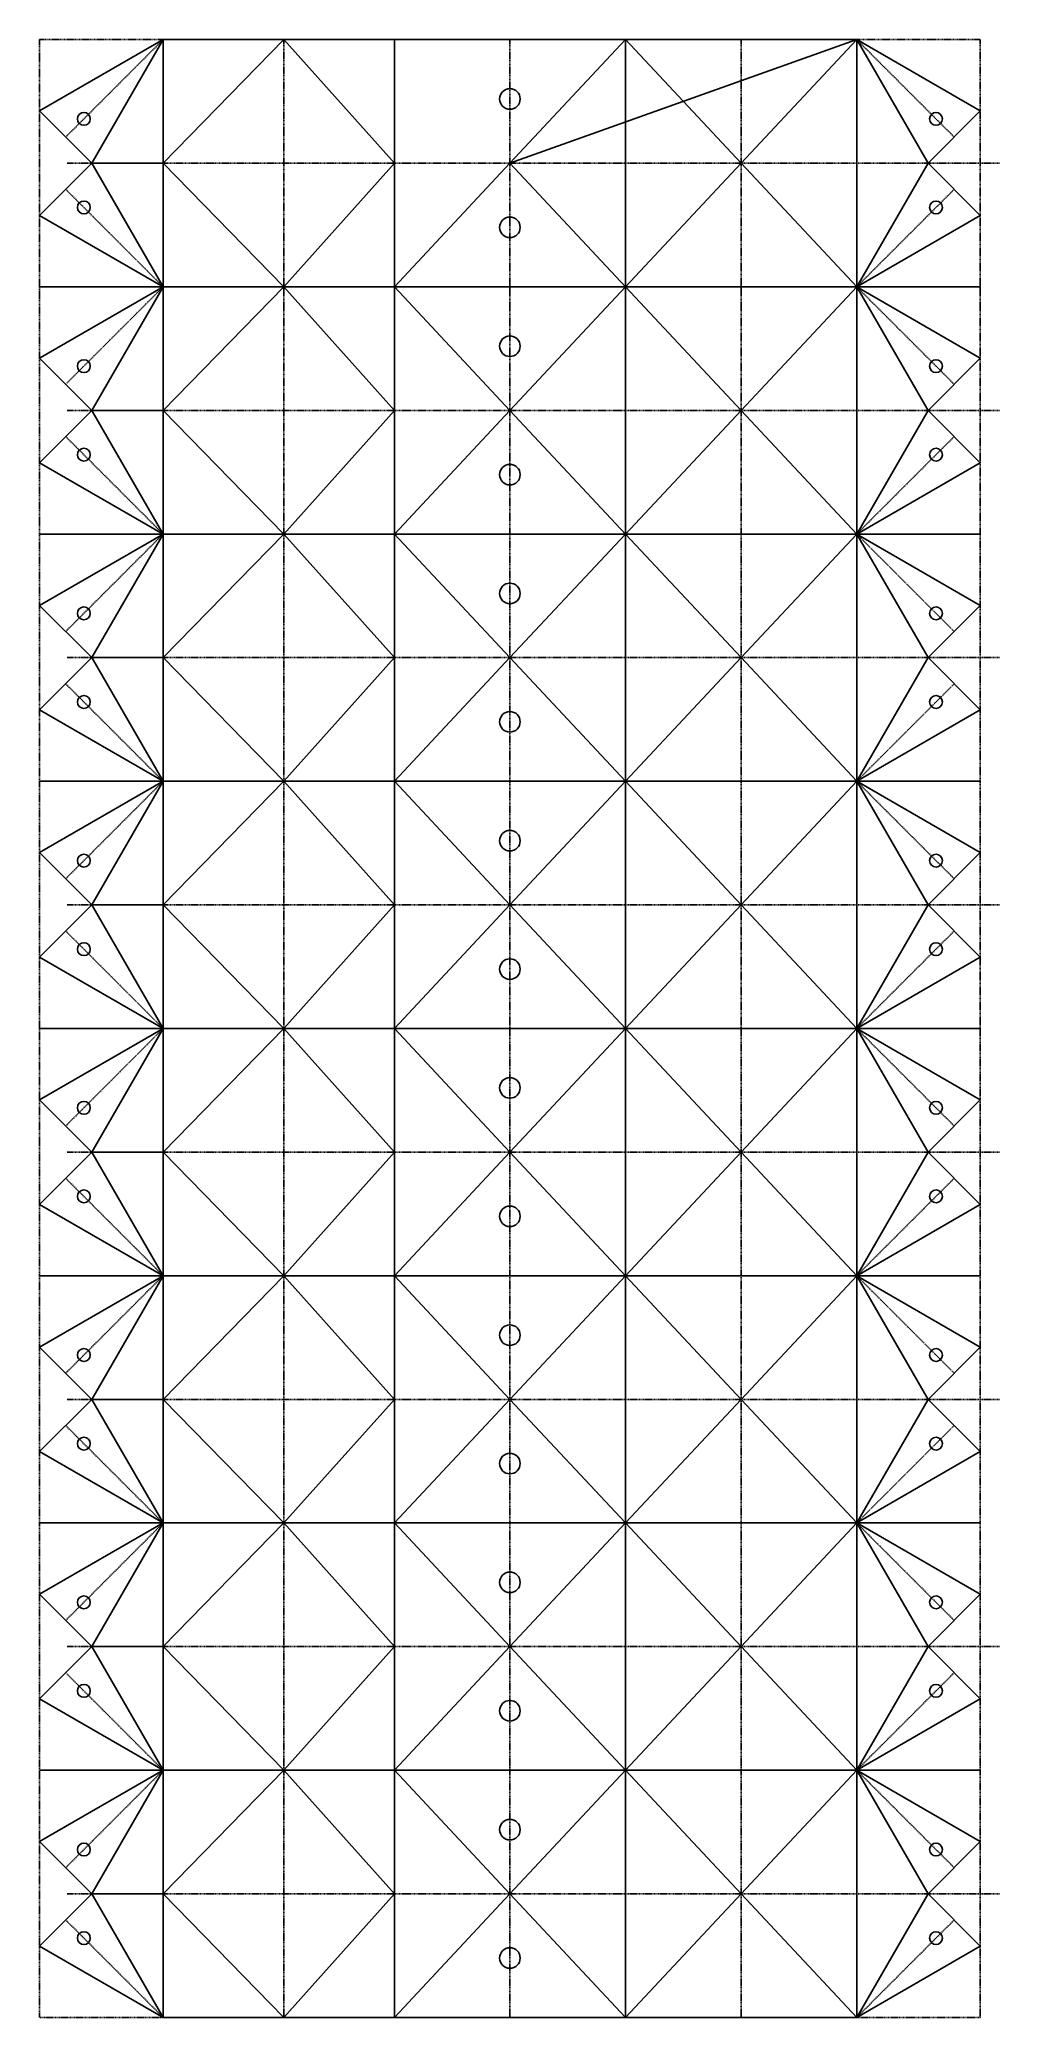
# Model space of a CAD drawing. Header units: millimetres. Extents: x 0 to 187, y -385 to 0.
import ezdxf

# ---------------------------------------------------------------- set-up
doc = ezdxf.new("R2010")
doc.units = ezdxf.units.MM
doc.linetypes.add('DASHED', pattern=[0.2067, 0.1654, -0.0413])

msp = doc.modelspace()

# ---------------------------------------------------------------- linework, layer by layer
at = {"color": 30, "linetype": 'DASHED', "lineweight": 25, "true_color": 0xf37a00}
for p, q in [((0, 0), (183.12, 0)), ((0, -48.13), (0, 0)), ((5.09, -18.98), (24.06, 0)), ((47.55, 0), (47.55, -48.13)), ((91.56, 0), (91.56, -48.13)), ((136.56, 0), (136.56, -48.13)), ((178.04, -18.98), (159.06, 0)), ((183.12, 0), (183.12, -48.13)), ((24.06, -24.06), (5.36, -24.06)), ((10.17, -24.06), (24.06, -24.06)), ((159.06, -24.06), (24.06, -24.06)), ((159.06, -24.06), (186.85, -24.06)), ((5.09, -29.15), (24.06, -48.13)), ((178.04, -29.15), (159.06, -48.13)), ((0, -48.13), (183.12, -48.13)), ((0, -96.25), (0, -48.13)), ((183.12, -48.13), (0, -48.13)), ((5.09, -67.1), (24.06, -48.13)), ((47.55, -48.13), (47.55, -96.25)), ((91.56, -48.13), (91.56, -96.25)), ((136.56, -48.13), (136.56, -96.25)), ((178.04, -67.1), (159.06, -48.13)), ((183.12, -48.13), (183.12, -96.25)), ((24.06, -72.19), (5.36, -72.19)), ((10.17, -72.19), (24.06, -72.19)), ((159.06, -72.19), (24.06, -72.19)), ((159.06, -72.19), (186.85, -72.19)), ((5.09, -77.27), (24.06, -96.25)), ((178.04, -77.27), (159.06, -96.25)), ((183.12, -96.25), (0, -96.25)), ((0, -96.25), (183.12, -96.25)), ((0, -144.38), (0, -96.25)), ((5.09, -115.23), (24.06, -96.25)), ((47.55, -96.25), (47.55, -144.38)), ((91.56, -96.25), (91.56, -144.38)), ((136.56, -96.25), (136.56, -144.38)), ((178.04, -115.23), (159.06, -96.25)), ((183.12, -96.25), (183.12, -144.38)), ((24.06, -120.31), (5.36, -120.31)), ((10.17, -120.31), (24.06, -120.31)), ((159.06, -120.31), (24.06, -120.31)), ((159.06, -120.31), (186.85, -120.31)), ((5.09, -125.4), (24.06, -144.38)), ((178.04, -125.4), (159.06, -144.38)), ((183.12, -144.38), (0, -144.38)), ((0, -144.38), (183.12, -144.38)), ((0, -192.5), (0, -144.38)), ((5.09, -163.35), (24.06, -144.38)), ((47.55, -144.38), (47.55, -192.5)), ((91.56, -144.38), (91.56, -192.5)), ((136.56, -144.38), (136.56, -192.5)), ((178.04, -163.35), (159.06, -144.38)), ((183.12, -144.38), (183.12, -192.5)), ((24.06, -168.44), (5.36, -168.44)), ((10.17, -168.44), (24.06, -168.44)), ((159.06, -168.44), (24.06, -168.44)), ((159.06, -168.44), (186.85, -168.44)), ((5.09, -173.52), (24.06, -192.5)), ((178.04, -173.52), (159.06, -192.5)), ((183.12, -192.5), (0, -192.5)), ((0, -192.5), (183.12, -192.5)), ((0, -240.62), (0, -192.5)), ((5.09, -211.48), (24.06, -192.5)), ((47.55, -192.5), (47.55, -240.62)), ((91.56, -192.5), (91.56, -240.62)), ((136.56, -192.5), (136.56, -240.62)), ((178.04, -211.48), (159.06, -192.5)), ((183.12, -192.5), (183.12, -240.62)), ((24.06, -216.56), (5.36, -216.56)), ((10.17, -216.56), (24.06, -216.56)), ((159.06, -216.56), (24.06, -216.56)), ((159.06, -216.56), (186.85, -216.56)), ((5.09, -221.65), (24.06, -240.62)), ((178.04, -221.65), (159.06, -240.62)), ((183.12, -240.62), (0, -240.62)), ((0, -240.62), (183.12, -240.62)), ((0, -288.75), (0, -240.62)), ((5.09, -259.6), (24.06, -240.62)), ((47.55, -240.62), (47.55, -288.75)), ((91.56, -240.62), (91.56, -288.75)), ((136.56, -240.62), (136.56, -288.75)), ((178.04, -259.6), (159.06, -240.62)), ((183.12, -240.62), (183.12, -288.75)), ((24.06, -264.69), (5.36, -264.69)), ((10.17, -264.69), (24.06, -264.69)), ((159.06, -264.69), (24.06, -264.69)), ((159.06, -264.69), (186.85, -264.69)), ((5.09, -269.77), (24.06, -288.75)), ((178.04, -269.77), (159.06, -288.75)), ((183.12, -288.75), (0, -288.75)), ((0, -288.75), (183.12, -288.75)), ((0, -336.88), (0, -288.75)), ((5.09, -307.73), (24.06, -288.75)), ((47.55, -288.75), (47.55, -336.88)), ((91.56, -288.75), (91.56, -336.88)), ((136.56, -288.75), (136.56, -336.88)), ((178.04, -307.73), (159.06, -288.75)), ((183.12, -288.75), (183.12, -336.88)), ((24.06, -312.81), (5.36, -312.81)), ((10.17, -312.81), (24.06, -312.81)), ((159.06, -312.81), (24.06, -312.81)), ((159.06, -312.81), (186.85, -312.81)), ((5.09, -317.9), (24.06, -336.88)), ((178.04, -317.9), (159.06, -336.88)), ((183.12, -336.88), (0, -336.88)), ((0, -336.88), (183.12, -336.88)), ((0, -385), (0, -336.88)), ((5.09, -355.85), (24.06, -336.88)), ((47.55, -336.88), (47.55, -385)), ((91.56, -336.88), (91.56, -385)), ((136.56, -336.88), (136.56, -385)), ((178.04, -355.85), (159.06, -336.88)), ((183.12, -336.88), (183.12, -385)), ((24.06, -360.94), (5.36, -360.94)), ((10.17, -360.94), (24.06, -360.94)), ((159.06, -360.94), (24.06, -360.94)), ((159.06, -360.94), (186.85, -360.94)), ((5.09, -366.02), (24.06, -385)), ((178.04, -366.02), (159.06, -385)), ((183.12, -385), (0, -385))]:
    msp.add_line(p, q, dxfattribs=at)
for p, q in [((24.06, -48.13), (24.06, 0)), ((69.06, 0), (69.06, -48.13)), ((159.06, 0), (159.06, -48.13)), ((91.56, -24.06), (69.06, -48.13)), ((159.06, -48.13), (24.06, -48.13)), ((159.06, -48.13), (24.06, -48.13)), ((24.06, -48.13), (159.06, -48.13)), ((24.06, -96.25), (24.06, -48.13)), ((69.06, -48.13), (69.06, -96.25)), ((69.06, -48.13), (91.56, -72.19)), ((159.06, -48.13), (159.06, -96.25)), ((91.56, -72.19), (69.06, -96.25)), ((159.06, -96.25), (24.06, -96.25)), ((159.06, -96.25), (24.06, -96.25)), ((24.06, -96.25), (159.06, -96.25)), ((24.06, -144.38), (24.06, -96.25)), ((69.06, -96.25), (69.06, -144.38)), ((69.06, -96.25), (91.56, -120.31)), ((159.06, -96.25), (159.06, -144.38)), ((91.56, -120.31), (69.06, -144.38)), ((159.06, -144.38), (24.06, -144.38)), ((159.06, -144.38), (24.06, -144.38)), ((24.06, -144.38), (159.06, -144.38)), ((24.06, -192.5), (24.06, -144.38)), ((69.06, -144.38), (69.06, -192.5)), ((69.06, -144.38), (91.56, -168.44)), ((159.06, -144.38), (159.06, -192.5)), ((91.56, -168.44), (69.06, -192.5)), ((159.06, -192.5), (24.06, -192.5)), ((159.06, -192.5), (24.06, -192.5)), ((24.06, -192.5), (159.06, -192.5)), ((24.06, -240.62), (24.06, -192.5)), ((69.06, -192.5), (69.06, -240.62)), ((69.06, -192.5), (91.56, -216.56)), ((159.06, -192.5), (159.06, -240.62)), ((91.56, -216.56), (69.06, -240.62)), ((159.06, -240.62), (24.06, -240.62)), ((159.06, -240.62), (24.06, -240.62)), ((24.06, -240.62), (159.06, -240.62)), ((24.06, -288.75), (24.06, -240.62)), ((69.06, -240.62), (69.06, -288.75)), ((69.06, -240.62), (91.56, -264.69)), ((159.06, -240.62), (159.06, -288.75)), ((91.56, -264.69), (69.06, -288.75)), ((159.06, -288.75), (24.06, -288.75)), ((159.06, -288.75), (24.06, -288.75)), ((24.06, -288.75), (159.06, -288.75)), ((24.06, -336.88), (24.06, -288.75)), ((69.06, -288.75), (69.06, -336.88)), ((69.06, -288.75), (91.56, -312.81)), ((159.06, -288.75), (159.06, -336.88)), ((91.56, -312.81), (69.06, -336.88)), ((159.06, -336.88), (24.06, -336.88)), ((159.06, -336.88), (24.06, -336.88)), ((24.06, -336.88), (159.06, -336.88)), ((24.06, -385), (24.06, -336.88)), ((69.06, -336.88), (69.06, -385)), ((69.06, -336.88), (91.56, -360.94)), ((159.06, -336.88), (159.06, -385)), ((91.56, -360.94), (69.06, -385)), ((159.06, -385), (24.06, -385)), ((159.06, -385), (24.06, -385))]:
    msp.add_line(p, q)
for points in [[(0, -13.89), (10.17, -24.06), (24.06, 0)], [(69.06, -24.06), (47.55, 0), (24.06, -24.06), (47.55, -48.13)], [(114.06, 0), (91.56, -24.06), (114.06, -48.13)], [(159.06, 0), (114.06, 0), (136.56, -24.06)], [(136.56, -24.06), (114.06, 0), (114.06, -48.13)], [(159.06, 0), (136.56, -24.06), (159.06, -48.13), (172.95, -24.06)], [(159.06, 0), (136.56, -24.06), (159.06, -48.13), (172.95, -24.06), (183.12, -13.89)], [(159.06, 0), (172.95, -24.06), (183.12, -13.89)], [(24.06, -48.13), (10.17, -24.06), (0, -34.23)], [(159.06, -48.13), (183.12, -34.23), (172.95, -24.06)], [(24.06, -48.13), (0, -62.02), (10.17, -72.19)], [(69.06, -72.19), (47.55, -48.13), (24.06, -72.19), (47.55, -96.25)], [(91.56, -72.19), (114.06, -96.25), (114.06, -48.13)], [(159.06, -48.13), (114.06, -48.13), (136.56, -72.19)], [(136.56, -72.19), (114.06, -48.13), (114.06, -96.25)], [(159.06, -48.13), (136.56, -72.19), (159.06, -96.25), (172.95, -72.19)], [(159.06, -48.13), (136.56, -72.19), (159.06, -96.25), (172.95, -72.19), (183.12, -62.02)], [(159.06, -48.13), (172.95, -72.19), (183.12, -62.02)], [(24.06, -96.25), (10.17, -72.19), (0, -82.36)], [(172.95, -72.19), (159.06, -96.25), (183.12, -82.36)], [(24.06, -96.25), (0, -110.14), (10.17, -120.31)], [(69.06, -120.31), (47.55, -96.25), (24.06, -120.31), (47.55, -144.38)], [(91.56, -120.31), (114.06, -144.38), (114.06, -96.25)], [(136.56, -120.31), (114.06, -96.25), (114.06, -144.38)], [(159.06, -96.25), (114.06, -96.25), (136.56, -120.31)], [(159.06, -96.25), (136.56, -120.31), (159.06, -144.38), (172.95, -120.31)], [(159.06, -96.25), (136.56, -120.31), (159.06, -144.38), (172.95, -120.31), (183.12, -110.14)], [(159.06, -96.25), (172.95, -120.31), (183.12, -110.14)], [(24.06, -144.38), (10.17, -120.31), (0, -130.48)], [(172.95, -120.31), (159.06, -144.38), (183.12, -130.48)], [(24.06, -144.38), (0, -158.27), (10.17, -168.44)], [(69.06, -168.44), (47.55, -144.38), (24.06, -168.44), (47.55, -192.5)], [(91.56, -168.44), (114.06, -192.5), (114.06, -144.38)], [(136.56, -168.44), (114.06, -144.38), (114.06, -192.5)], [(159.06, -144.38), (114.06, -144.38), (136.56, -168.44)], [(159.06, -144.38), (136.56, -168.44), (159.06, -192.5), (172.95, -168.44)], [(159.06, -144.38), (136.56, -168.44), (159.06, -192.5), (172.95, -168.44), (183.12, -158.27)], [(159.06, -144.38), (172.95, -168.44), (183.12, -158.27)], [(24.06, -192.5), (10.17, -168.44), (0, -178.61)], [(172.95, -168.44), (159.06, -192.5), (183.12, -178.61)], [(24.06, -192.5), (0, -206.39), (10.17, -216.56)], [(69.06, -216.56), (47.55, -192.5), (24.06, -216.56), (47.55, -240.62)], [(91.56, -216.56), (114.06, -240.62), (114.06, -192.5)], [(136.56, -216.56), (114.06, -192.5), (114.06, -240.62)], [(159.06, -192.5), (114.06, -192.5), (136.56, -216.56)], [(159.06, -192.5), (136.56, -216.56), (159.06, -240.62), (172.95, -216.56)], [(159.06, -192.5), (136.56, -216.56), (159.06, -240.62), (172.95, -216.56), (183.12, -206.39)], [(159.06, -192.5), (172.95, -216.56), (183.12, -206.39)], [(24.06, -240.62), (10.17, -216.56), (0, -226.73)], [(172.95, -216.56), (159.06, -240.62), (183.12, -226.73)], [(24.06, -240.62), (0, -254.52), (10.17, -264.69)], [(69.06, -264.69), (47.55, -240.62), (24.06, -264.69), (47.55, -288.75)], [(91.56, -264.69), (114.06, -288.75), (114.06, -240.62)], [(136.56, -264.69), (114.06, -240.62), (114.06, -288.75)], [(159.06, -240.62), (114.06, -240.62), (136.56, -264.69)], [(159.06, -240.62), (136.56, -264.69), (159.06, -288.75), (172.95, -264.69)], [(159.06, -240.62), (136.56, -264.69), (159.06, -288.75), (172.95, -264.69), (183.12, -254.52)], [(159.06, -240.62), (172.95, -264.69), (183.12, -254.52)], [(24.06, -288.75), (10.17, -264.69), (0, -274.86)], [(172.95, -264.69), (159.06, -288.75), (183.12, -274.86)], [(24.06, -288.75), (0, -302.64), (10.17, -312.81)], [(69.06, -312.81), (47.55, -288.75), (24.06, -312.81), (47.55, -336.88)], [(159.06, -288.75), (114.06, -288.75), (136.56, -312.81)], [(159.06, -288.75), (136.56, -312.81), (159.06, -336.88), (172.95, -312.81)], [(159.06, -288.75), (136.56, -312.81), (159.06, -336.88), (172.95, -312.81), (183.12, -302.64)], [(159.06, -288.75), (172.95, -312.81), (183.12, -302.64)], [(91.56, -312.81), (114.06, -336.88), (114.06, -288.75)], [(136.56, -312.81), (114.06, -288.75), (114.06, -336.88)], [(24.06, -336.88), (10.17, -312.81), (0, -322.98)], [(172.95, -312.81), (159.06, -336.88), (183.12, -322.98)], [(24.06, -336.88), (0, -350.77), (10.17, -360.94)], [(69.06, -360.94), (47.55, -336.88), (24.06, -360.94), (47.55, -385)], [(91.56, -360.94), (114.06, -385), (114.06, -336.88)], [(136.56, -360.94), (114.06, -336.88), (114.06, -385)], [(159.06, -336.88), (114.06, -336.88), (136.56, -360.94)], [(159.06, -336.88), (136.56, -360.94), (159.06, -385), (172.95, -360.94)], [(159.06, -336.88), (136.56, -360.94), (159.06, -385), (172.95, -360.94), (183.12, -350.77)], [(159.06, -336.88), (172.95, -360.94), (183.12, -350.77)], [(24.06, -385), (10.17, -360.94), (0, -371.11)], [(172.95, -360.94), (159.06, -385), (183.12, -371.11)]]:
    msp.add_lwpolyline(points, close=True)
msp.add_lwpolyline([(24.06, 0), (159.06, 0), (91.56, -24.06), (114.06, 0)])
for centre, radius in [((91.56, -11.56), 2), ((8.62, -15.44), 1.25), ((174.5, -15.44), 1.25), ((8.62, -32.68), 1.25), ((91.56, -36.56), 2), ((174.5, -32.68), 1.25), ((91.56, -59.69), 2), ((8.62, -63.57), 1.25), ((174.5, -63.57), 1.25), ((8.62, -80.81), 1.25), ((174.5, -80.81), 1.25), ((91.56, -84.69), 2), ((91.56, -107.81), 2), ((8.62, -111.69), 1.25), ((174.5, -111.69), 1.25), ((8.62, -128.93), 1.25), ((91.56, -132.81), 2), ((174.5, -128.93), 1.25), ((91.56, -155.94), 2), ((8.62, -159.82), 1.25), ((174.5, -159.82), 1.25), ((8.62, -177.06), 1.25), ((174.5, -177.06), 1.25), ((91.56, -180.94), 2), ((91.56, -204.06), 2), ((8.62, -207.94), 1.25), ((174.5, -207.94), 1.25), ((8.62, -225.18), 1.25), ((91.56, -229.06), 2), ((174.5, -225.18), 1.25), ((91.56, -252.19), 2), ((8.62, -256.07), 1.25), ((174.5, -256.07), 1.25), ((8.62, -273.31), 1.25), ((174.5, -273.31), 1.25), ((91.56, -277.19), 2), ((91.56, -300.31), 2), ((8.62, -304.19), 1.25), ((174.5, -304.19), 1.25), ((8.62, -321.43), 1.25), ((91.56, -325.31), 2), ((174.5, -321.43), 1.25), ((91.56, -348.44), 2), ((8.62, -352.32), 1.25), ((174.5, -352.32), 1.25), ((8.62, -369.56), 1.25), ((174.5, -369.56), 1.25), ((91.56, -373.44), 2)]:
    msp.add_circle(centre, radius)

doc.saveas('drawing.dxf')
